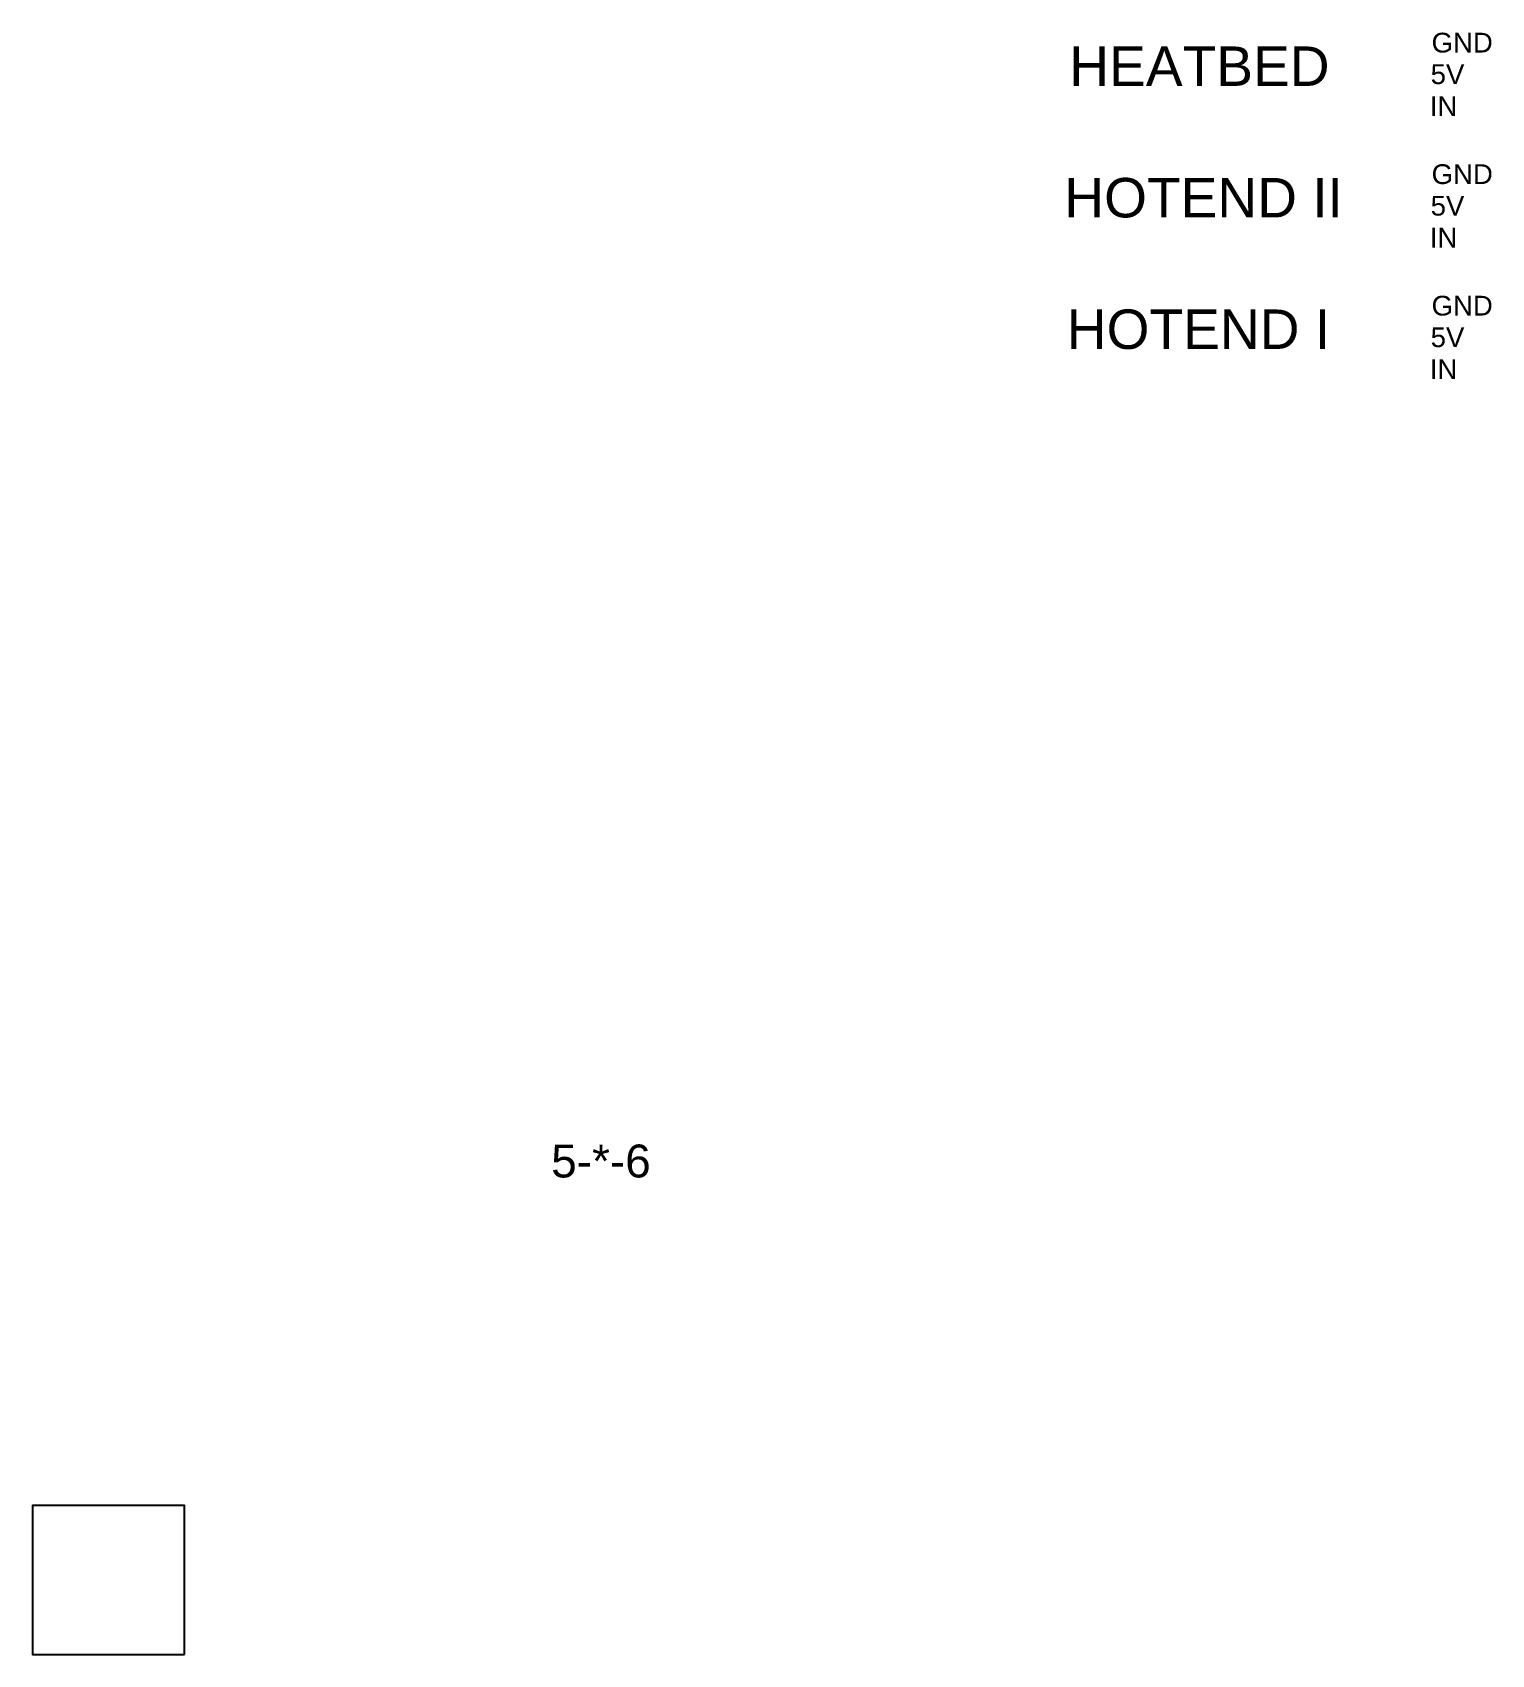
# Model space of a CAD drawing. Extents: x 337 to 609, y 145 to 268.
# Drawn here: x 337.2 to 448.2, y 144.6 to 268 of the extents above.
import ezdxf

# ---------------------------------------------------------------- set-up
doc = ezdxf.new("R2010")
doc.units = 0
doc.layers.get('0').update_dxf_attribs({"linetype": 'CONTINUOUS'})
doc.layers.add('GRAVIRANJE_ZADA', color=40, linetype='CONTINUOUS')
doc.styles.get("Standard").update_dxf_attribs({"font": 'ARIAL.TTF'})

msp = doc.modelspace()

# ---------------------------------------------------------------- linework, layer by layer
msp.add_lwpolyline([(348.78, 144.64), (348.78, 155.98), (337.22, 155.98), (337.22, 144.64)], close=True)

# ---------------------------------------------------------------- texts
at = {"layer": 'GRAVIRANJE_ZADA'}
for s, height, p in [('GND', 1.5, (443.62, 266.46)), ('HEATBED', 3, (416.07, 263.92)), ('5V', 1.5, (443.55, 264.06)), ('IN', 1.5, (443.48, 261.63)), ('GND', 1.5, (443.62, 256.46)), ('HOTEND II', 3, (415.69, 253.92)), ('5V', 1.5, (443.55, 254.06)), ('IN', 1.5, (443.48, 251.63)), ('GND', 1.5, (443.62, 246.46)), ('HOTEND I', 3, (415.88, 243.92)), ('5V', 1.5, (443.55, 244.06)), ('IN', 1.5, (443.48, 241.63)), ('5-*-6', 2.5, (376.67, 180.92))]:
    msp.add_text(s, height=height, dxfattribs=at).set_placement(p)

doc.saveas('drawing.dxf')
